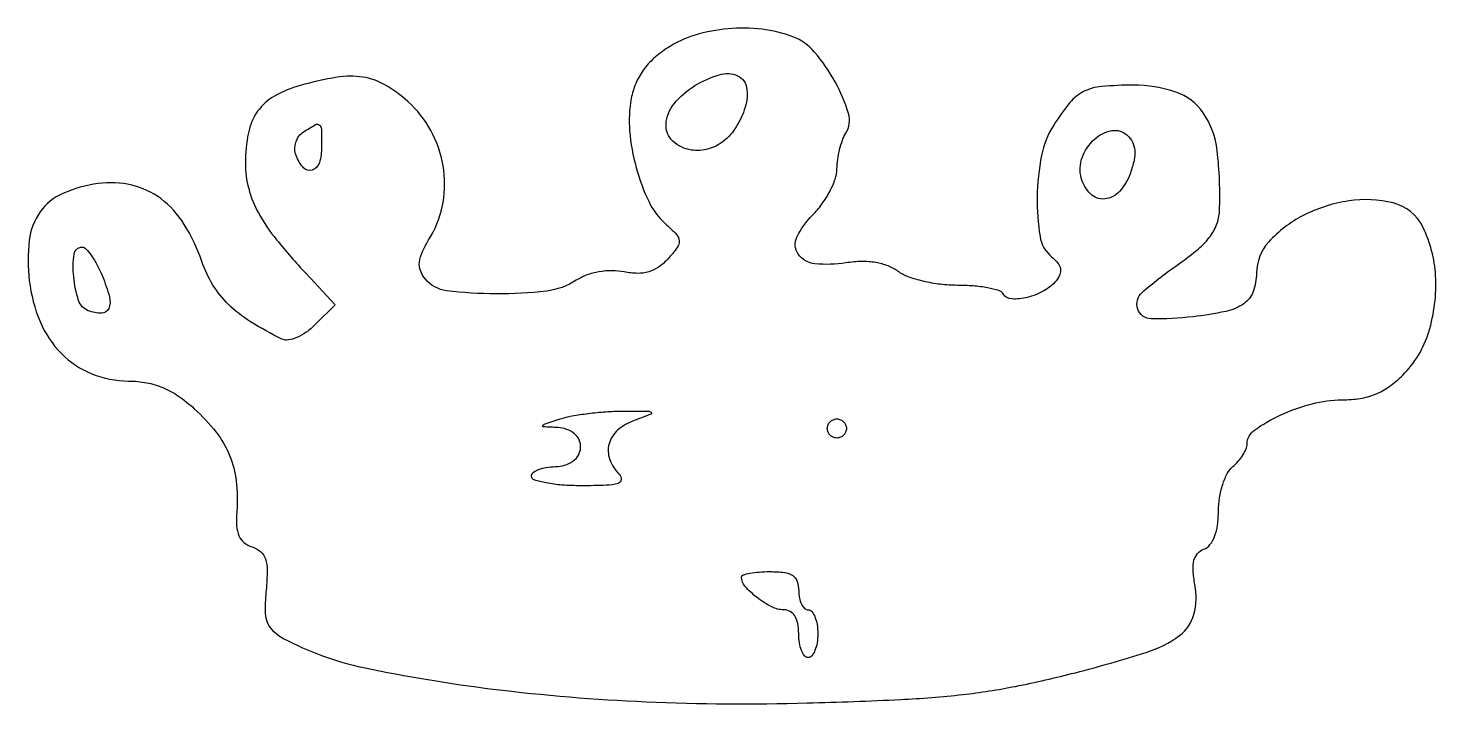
# Model space of a CAD drawing. Extents: x 0 to 148, y 0 to 71.
import ezdxf

# ---------------------------------------------------------------- set-up
doc = ezdxf.new("R2010")
doc.units = 0

msp = doc.modelspace()

# ---------------------------------------------------------------- linework, layer by layer
for points in [[(67.280515, 68.904273, 0.041091), (65.825457, 67.794009, 0.053318), (64.70696, 66.545015, 0.056107), (63.919853, 65.143464, 0.053592), (63.449095, 63.580347, 0.068151), (63.281538, 60.188115, 0.044667), (63.96784, 56.329308, 0.04548), (65.277234, 52.809954, 0.097343), (67.003878, 50.49649, -0.020556), (68.18375, 49.337036, -0.171401), (68.480137, 48.661616, -0.18092), (68.278043, 47.96914, -0.023414), (67.281075, 46.75809, -0.056226), (66.316929, 45.90751, -0.08085), (65.293382, 45.414069, -0.07649), (64.123349, 45.254927, -0.045005), (62.716792, 45.406642, 0.04961), (61.424609, 45.534018, 0.042697), (60.064095, 45.416417, 0.043554), (58.77429, 45.075206, 0.058557), (57.693812, 44.536309, -0.115858), (54.572766, 43.400764, -0.031312), (49.282492, 43.106021, -0.028397), (44.095816, 43.436994, -0.191689), (41.878691, 44.646168, -0.082233), (41.355238, 45.542377, -0.122658), (41.246701, 46.439222, -0.081308), (41.570605, 47.541024, -0.021349), (42.440897, 49.169232, 0.091984), (43.723567, 52.681894, 0.08398), (43.720074, 56.539741, 0.082815), (42.441331, 60.228137, 0.085851), (40.045967, 63.25, 0.050956), (37.614623, 65.01318, 0.094283), (35.320813, 65.818388, 0.078414), (32.609461, 65.799622, 0.026872), (28.761767, 64.950668, 0.060619), (26.053701, 63.831223, 0.111219), (24.290775, 62.238883, 0.104627), (23.315677, 59.971684, 0.04946), (23, 56.788248, 0.065648), (23.34951, 54.137721, 0.060343), (24.376829, 51.586082, 0.044888), (26.274159, 48.770743, 0.01755), (29.360115, 45.236769), (32.417982, 41.973538), (30.292268, 39.847824, -0.043292), (29.377812, 39.079357, -0.052316), (28.398449, 38.534368, -0.060818), (27.498399, 38.273823, -0.154686), (26.833277, 38.372067, -0.02597), (23.547484, 40.190717, -0.05311), (21.229436, 42.003052, -0.063098), (19.60295, 44.034746, -0.055163), (18.445858, 46.5, 0.057129), (16.59992, 50.39313, 0.092559), (14.133045, 53.086772, 0.104511), (11.095732, 54.503542, 0.090627), (7.579553, 54.670432, 0.070095), (3.866474, 53.629629, 0.135823), (1.494191, 51.698476, 0.12677), (0.354395, 48.718875, 0.057143), (0.358609, 44.503284, 0.070969), (1.490288, 40.194831, 0.0955), (3.72585, 36.848619, 0.102573), (6.90499, 34.733987, 0.093944), (10.765777, 33.970687, -0.043032), (12.672009, 33.791241, -0.054649), (14.365341, 33.287663, -0.051737), (15.979111, 32.402636, -0.03337), (17.649693, 31.074408, -0.041707), (19.927198, 28.624709, -0.068116), (21.357722, 26.180953, -0.070306), (22.051471, 23.499789, -0.047598), (22.107387, 20.339264, 0.03207), (22.086945, 18.80431, 0.088458), (22.329747, 17.754372, 0.121629), (22.860203, 17.050453, 0.094179), (23.707829, 16.592731, -0.100093), (24.600619, 16.097025, -0.137965), (25.108444, 15.338942, -0.082973), (25.292289, 14.126275, -0.019995), (25.180014, 12.090426, 0.022874), (25.076494, 9.993983, 0.086314), (25.296277, 8.702785, 0.119716), (25.892014, 7.791707, 0.065595), (26.981826, 7.009726, 0.071298), (35.383698, 3.95193, 0.020983), (48.94652, 1.697358, 0.020037), (65.005782, 0.366273, 0.017413), (81.892974, 0.234458, 0.005066), (91.690083, 0.598576, 0.016299), (98.192939, 1.119108, 0.020953), (103.724513, 1.979878, 0.01383), (110, 3.409118, 0.013339), (117.407365, 5.525218, 0.082587), (120.923575, 7.310178, 0.171759), (122.418196, 9.513446, 0.110105), (122.532246, 12.633975, -0.027804), (122.33949, 14.141157, -0.080238), (122.432297, 15.186784, -0.121486), (122.810056, 15.894248, -0.11859), (123.476453, 16.352591, 0.137548), (124.112361, 16.825842, 0.073425), (124.595393, 17.687278, 0.057206), (124.900263, 18.880407, 0.033983), (125, 20.34617, -0.039619), (125.110819, 21.742518, -0.038371), (125.440625, 23.119421, -0.040945), (125.923773, 24.282722, -0.100986), (126.5, 25, 0.039842), (127.074419, 25.559639, 0.03829), (127.561232, 26.210423, 0.040806), (127.898592, 26.851934, 0.099568), (128.006323, 27.372445, -0.242518), (128.765188, 28.82492, -0.044459), (131.470603, 30.390619, -0.044912), (134.817157, 31.597089, -0.064149), (137.944676, 32, 0.038657), (139.848588, 32.147419, 0.057903), (141.45406, 32.592138, 0.058742), (142.898197, 33.387181, 0.041223), (144.315611, 34.588338, 0.122549), (147.042713, 39.122233, 0.088428), (147.75936, 45.004418, 0.101019), (146.413518, 50.135433, 0.220214), (143.319125, 52.634753, 0.0998), (138.651187, 52.854137, 0.080505), (133.86448, 51.30687, 0.089971), (130.262045, 48.552544, 0.184563), (128.984687, 45.293644, -0.085677), (128.631289, 43.34575, -0.155453), (127.649637, 42.077893, -0.099348), (125.759631, 41.266606, -0.023155), (122.335044, 40.710017, -0.032335), (117.952214, 40.489946, -0.317748), (116.538434, 41.52031, -0.301535), (117.001116, 43.259251, -0.030605), (120.539414, 46.027117, 0.020733), (122.686936, 47.639764, 0.054008), (124.040349, 49.015203, 0.074681), (124.804185, 50.348248, 0.083204), (125.105963, 51.798041, 0.038344), (124.868271, 58.141476, 0.122191), (123.396451, 62.084211, 0.161685), (120.546058, 64.249947, 0.083316), (116.075686, 64.984687, 0.020906), (112.733321, 64.833669, 0.095058), (110.867729, 64.304263, 0.105873), (109.432435, 63.150676, 0.029079), (107.726902, 60.785183, 0.093262), (106.45989, 57.618114, 0.044784), (105.999237, 53.249631, 0.04369), (106.296061, 49.121023, 0.181705), (107.512331, 46.989766, -0.05013), (108.154114, 46.338282, -0.124129), (108.431927, 45.733685, -0.143604), (108.370154, 45.127337, -0.076634), (107.979572, 44.475386, -0.09353), (106.702748, 43.418234, -0.06523), (104.95784, 42.731871, -0.07291), (103.33139, 42.57045, -0.247523), (102.441979, 43.09388, 0.183864), (101.981227, 43.446738, 0.025927), (100.798075, 43.733827, 0.026731), (99.300581, 43.933805, 0.019829), (97.632113, 44, -0.030156), (95.862622, 44.106818, -0.027408), (94.060447, 44.426181, -0.028449), (92.480225, 44.89271, -0.07461), (91.44113, 45.45083, 0.068869), (90.380799, 46.036059, 0.050921), (89.086225, 46.387453, 0.045335), (87.596024, 46.495966, 0.033729), (85.951743, 46.355282, -0.061525), (82.705554, 46.258227, -0.22048), (80.957295, 47.275581, -0.272065), (80.816547, 49.065149, -0.083346), (82.453703, 51.362794, 0.039617), (83.429255, 52.506528, 0.035111), (84.256523, 53.835406, 0.036805), (84.829822, 55.143515, 0.083393), (85.015313, 56.204545, -0.033439), (85.087805, 57.188736, -0.025626), (85.293281, 58.247916, -0.026203), (85.589868, 59.223083, -0.054181), (85.940085, 59.937296, 0.218585), (86.219495, 62.013743, 0.051394), (84.822001, 65.325217, 0.051612), (82.665209, 68.44307, 0.125445), (80.39402, 70.040293, 0.061837), (77.15768, 70.831612, 0.050719), (73.59603, 70.884819, 0.051462), (70.155498, 70.225824, 0.069506)], [(75.390646, 62.655457, -0.060346), (74.452848, 60.599122, -0.088111), (73.136895, 59.11134, -0.100521), (71.532211, 58.295264, -0.103157), (69.75166, 58.180232, -0.154115), (67.796366, 59.117268, -0.222088), (67.094098, 60.870453, -0.1593), (67.936702, 63.02984, -0.084308), (70.130826, 64.933366, -0.063196), (72.676951, 66.070874, -0.177486), (74.595697, 65.960656, -0.256285), (75.54579, 64.737317, -0.117003)], [(31, 58.5, -0.072751), (30.757429, 56.841682, -0.243737), (30.017294, 56.076319, -0.300004), (29.105489, 56.317822, -0.090887), (28.322898, 57.600925, -0.089203), (28.193534, 58.279157, -0.07897), (28.299018, 58.991183, -0.080028), (28.617582, 59.627109, -0.095843), (29.104283, 60.085612, -0.013666), (30.369876, 60.839337, -0.311081), (30.769791, 60.801888, -0.214554), (30.97284, 60.383194, -0.007211)], [(115.767796, 55.763745, -0.098506), (114.642528, 53.85115, -0.187945), (113.076901, 53.053787, -0.224365), (111.590432, 53.582821, -0.131241), (110.621501, 55.25, -0.154024), (110.706496, 57.36479, -0.119436), (111.983156, 59.298333, -0.14394), (113.813953, 60.213563, -0.236523), (115.439671, 59.733999, -0.087754), (115.98168, 59.012638, -0.097018), (116.219147, 58.173854, -0.073837), (116.151136, 57.128172, -0.030778)], [(8.013282, 44.967935, -0.0312), (8.756146, 42.8014, -0.164827), (8.683421, 41.565554, -0.308076), (7.950028, 41.07705, -0.089314), (6.543128, 41.345077, -0.227155), (5.529841, 42.416196, -0.052904), (5.011334, 44.907193, -0.058111), (5.050591, 47.27508, -0.375869), (5.87868, 48, -0.209038), (6.295233, 47.817892, -0.033288), (6.868174, 47.109331, -0.032081), (7.468131, 46.129176, -0.023112)], [(63.75, 29.837719, 0.09166), (62.025606, 28.820434, 0.147735), (61.124348, 27.38817, 0.157362), (61.195603, 25.764552, 0.107758), (62.2, 24.2, -0.225891), (62.395956, 23.647926, -0.302799), (62.066667, 23.25, -0.064196), (60.828272, 23.04603, -0.008756), (58.2, 23, -0.0181), (56.20673, 23.072179, -0.029408), (54.5275, 23.29375, -0.029549), (53.285376, 23.609686, -0.326581), (53, 24, -0.226478), (53.182831, 24.382936, -0.074992), (53.734375, 24.70625, -0.057076), (54.542644, 24.926884, -0.038131), (55.5, 25, 0.151126), (57.340054, 25.569158, 0.231489), (58.148081, 26.994026, 0.244397), (57.503932, 28.442317, 0.158465), (55.75, 29.09968, -0.003158), (54.253669, 29.175444, -0.47836), (54.166136, 29.297662, -0.25058), (54.314061, 29.452707, -0.001977), (56, 30, -0.03253), (57.237768, 30.309336, -0.013541), (58.940625, 30.571542, -0.013331), (60.785386, 30.754845, -0.016801), (62.5, 30.821373, -0.001849), (65.180588, 30.825352, -0.167671), (65.548286, 30.697569, -0.581035), (65.519192, 30.50327, -0.004817)], [(86, 29, -0.099038), (85.923658, 28.618362, -0.097945), (85.70625, 28.29375, -0.097945), (85.381638, 28.076342, -0.099038), (85, 28, -0.099038), (84.618362, 28.076342, -0.097945), (84.29375, 28.29375, -0.097945), (84.076342, 28.618362, -0.099038), (84, 29, -0.099038), (84.076342, 29.381638, -0.097945), (84.29375, 29.70625, -0.097945), (84.618362, 29.923658, -0.099038), (85, 30, -0.099038), (85.381638, 29.923658, -0.097945), (85.70625, 29.70625, -0.097945), (85.923658, 29.381638, -0.099038)], [(81, 12, 0.048028), (81.073693, 11.234582, 0.068025), (81.29375, 10.5875, 0.088204), (81.618118, 10.151477, 0.191087), (82, 10, -0.226478), (82.382936, 9.817169, -0.074992), (82.70625, 9.265625, -0.057076), (82.926884, 8.457356, -0.038131), (83, 7.5, -0.038131), (82.926884, 6.542644, -0.057076), (82.70625, 5.734375, -0.074992), (82.382936, 5.182831, -0.226478), (82, 5, -0.226478), (81.617064, 5.182831, -0.074992), (81.29375, 5.734375, -0.057076), (81.073116, 6.542644, -0.038131), (81, 7.5, 0.046573), (80.900287, 8.568175, 0.094027), (80.592857, 9.352273, 0.125808), (80.092396, 9.827301, 0.127949), (79.428571, 10, -0.119211), (78.170303, 10.304323, -0.046083), (76.645971, 11.2743, -0.045147), (75.371074, 12.459701, -0.184948), (75, 13.428571, -0.327568), (75.163734, 13.651678, -0.029099), (75.88125, 13.832143, -0.02914), (76.85003, 13.958758, -0.017926), (78, 14, -0.030703), (79.500917, 13.907747, -0.116834), (80.375, 13.583333, -0.166173), (80.840542, 12.975317, -0.081208)]]:
    msp.add_lwpolyline(points, format="xyb", close=True)

doc.saveas('drawing.dxf')
